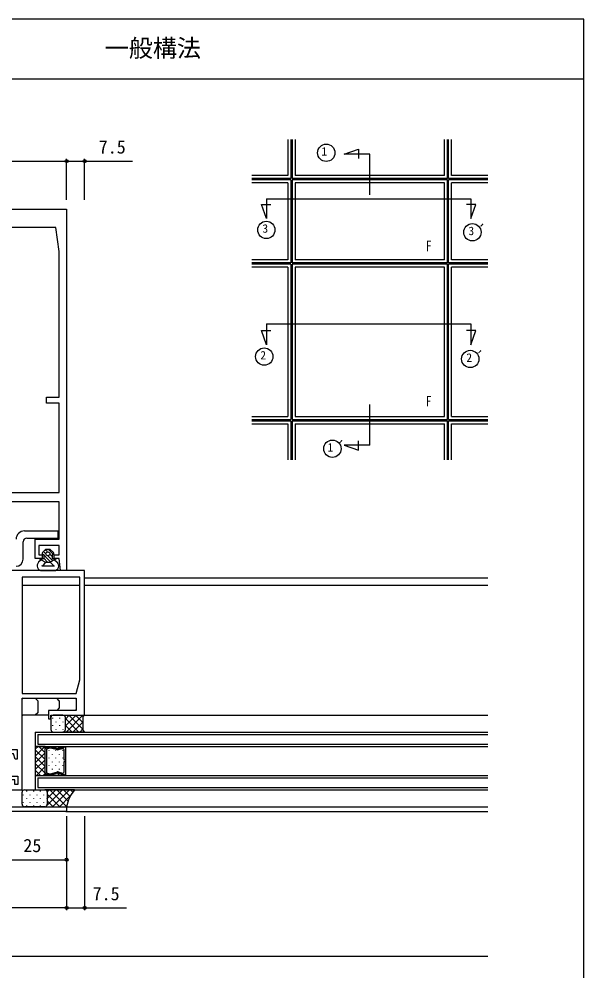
# Model space of a CAD drawing. Units: millimetres, scale not verified. Extents: x -960 to 961, y -419 to 416.
# Drawn here: x 725.9 to 960.6, y -13.8 to 381.4 of the extents above; entities that cross this region are included whole.
import ezdxf
from ezdxf.enums import TextEntityAlignment as Align

# ---------------------------------------------------------------- set-up
doc = ezdxf.new("R2010")
doc.units = ezdxf.units.MM
doc.header["$LTSCALE"] = 2
for name, color, linetype in [('0-1_USER1', 3, 'Continuous'), ('0-2_YKK_11', 7, 'Continuous'), ('0-4_YKK_12', 2, 'Continuous'), ('0-5_YKK_13', 4, 'Continuous'), ('0-6_YKK_A1', 4, 'Continuous'), ('0-7_YKK_D', 6, 'Continuous'), ('0-8_YKK_ZWAK', 7, 'Continuous')]:
    doc.layers.add(name, color=color, linetype=linetype)
doc.styles.add('ＭＳ ゴシック', font='')
doc.styles.get('ＭＳ ゴシック').set_extended_font_data('MS Gothic')

msp = doc.modelspace()

# ---------------------------------------------------------------- linework, layer by layer
at = {"layer": '0-1_USER1'}
for centre in [(853.501, 325.86), (828.612, 293.863), (914.226, 292.874), (827.741, 241.255), (913.355, 240.266), (856.064, 203.026), (856.064, 203.026)]:
    msp.add_circle(centre, 3.6, dxfattribs=at)
at = {"layer": '0-2_YKK_11'}
msp.add_line((739.1, 92.4), (753.1, 92.4), dxfattribs=at)
for points in [[(685.6, 302.4), (745.6, 302.4), (745.6, 152.4), (743.1, 152.4), (742.6, 157.4), (740.4, 157.4), (740.4, 158.9), (742.6, 158.9), (742.6, 162.9), (734.1, 162.9), (734.1, 158.9), (735.4, 158.9), (735.4, 157.4), (732.6, 157.4), (732.6, 165.4), (742.6, 165.4), (742.6, 180.9), (688.6, 180.9)], [(753.1, 92.4), (753.1, 152.4), (720.6, 152.4)], [(722.9, 61.4), (727.1, 61.4), (727.1, 99.4), (749.6, 99.4), (749.6, 94.4), (738.1, 94.4), (738.1, 90.9), (739.1, 90.9), (739.1, 92.4)]]:
    msp.add_lwpolyline(points, dxfattribs=at)
for points in [[(688.6, 284.9), (688.6, 224.4), (693.9, 224.4), (693.9, 221.9), (688.6, 221.9), (688.6, 184.9), (742.6, 184.9), (742.6, 221.9), (737.3, 221.9), (737.3, 224.4), (742.6, 224.4), (742.6, 284.9), (741.1, 294.9), (690.1, 294.9)], [(727.1, 149.7), (727.1, 101.4), (749.6, 101.4), (751.1, 106.998), (751.1, 149.7)], [(720.6, 52.4), (720.6, 78.2), (725.1, 78.2), (725.1, 74.2), (724.2, 74.2), (723.611, 76.4), (722.6, 76.4), (722.6, 67.1), (725.3, 67.1), (725.3, 63.6), (724.1, 63.6), (724.1, 65.6), (722.6, 65.6), (722.6, 54.4), (745.6, 54.4), (745.6, 52.4)]]:
    msp.add_lwpolyline(points, close=True, dxfattribs=at)
at = {"layer": '0-4_YKK_12'}
for p, q in [((828.721, 306.793), (913.6, 306.793)), ((828.721, 306.793), (828.721, 298.543)), ((913.6, 306.793), (913.6, 298.543)), ((828.721, 254.874), (913.6, 254.874)), ((828.721, 254.874), (828.721, 246.212)), ((913.6, 254.874), (913.6, 246.212)), ((871.6, 204.52), (871.6, 221.4)), ((727.1, 146.4), (751.1, 146.4)), ((753.1, 149.4), (920.6, 149.4)), ((753.1, 146.4), (920.6, 146.4)), ((752.8, 92.4), (920.6, 92.4)), ((732.6, 85.4), (732.6, 79.4)), ((732.6, 85.4), (920.6, 85.4)), ((733.6, 84.4), (733.6, 80.4)), ((733.6, 84.4), (920.6, 84.4)), ((732.6, 79.4), (732.6, 67.4)), ((736.7, 79.4), (732.6, 79.4)), ((732.6, 79.4), (920.6, 79.4)), ((736.567, 79.4), (732.6, 75.433)), ((733.739, 79.4), (732.6, 78.261)), ((733.6, 80.4), (920.6, 80.4)), ((734.078, 79.4), (736.699, 76.779)), ((736.7, 79.4), (745.099, 79.4)), ((736.7, 67.4), (736.7, 79.4)), ((736.7, 67.4), (736.7, 79.4)), ((737.089, 78.879), (738.663, 79.301)), ((738.663, 79.301), (737.089, 78.879)), ((737.419, 79.4), (737.76, 79.059)), ((738.935, 79.301), (741.814, 78.53)), ((741.814, 78.53), (738.935, 79.301)), ((739.664, 79.4), (740.066, 78.998)), ((741.909, 79.4), (742.633, 78.677)), ((742.085, 78.53), (744.438, 79.161)), ((744.438, 79.161), (742.085, 78.53)), ((744.154, 79.4), (744.403, 79.151)), ((745.099, 79.4), (745.099, 67.4)), ((732.6, 78.05), (736.7, 73.95)), ((736.699, 76.704), (732.6, 72.604)), ((732.6, 75.222), (736.7, 71.122)), ((736.7, 68.423), (736.699, 78.372)), ((736.7, 78.386), (736.7, 78.357)), ((737.224, 77.969), (737.225, 68.826)), ((738.664, 78.758), (737.614, 78.476)), ((738.368, 77.532), (738.368, 77.732)), ((741.814, 77.987), (738.935, 78.758)), ((739.783, 75.917), (739.783, 76.117)), ((741.198, 77.532), (741.198, 77.732)), ((743.913, 78.477), (742.085, 77.987)), ((742.613, 75.917), (742.613, 76.117)), ((744.028, 77.532), (744.028, 77.732)), ((744.574, 73.661), (744.574, 77.97)), ((745.099, 78.646), (745.099, 78.662)), ((745.099, 78.654), (745.099, 73.661)), ((736.7, 73.876), (732.6, 69.776)), ((732.6, 72.393), (736.7, 68.293)), ((738.368, 74.502), (738.368, 74.702)), ((738.368, 71.472), (738.368, 71.672)), ((739.783, 72.887), (739.783, 73.087)), ((741.198, 74.502), (741.198, 74.702)), ((741.198, 71.472), (741.198, 71.672)), ((742.613, 72.887), (742.613, 73.087)), ((744.028, 74.502), (744.028, 74.702)), ((744.028, 71.472), (744.028, 71.672)), ((745.099, 73.661), (744.574, 73.661)), ((744.575, 73.136), (745.1, 73.136)), ((744.575, 68.826), (744.575, 73.136)), ((745.1, 73.136), (745.1, 68.142)), ((732.6, 69.565), (734.764, 67.4)), ((732.6, 67.4), (736.7, 67.4)), ((732.6, 67.4), (732.6, 61.4)), ((732.6, 67.4), (920.6, 67.4)), ((736.7, 71.047), (733.052, 67.4)), ((736.7, 68.219), (735.881, 67.4)), ((736.7, 68.414), (736.7, 68.443)), ((745.099, 67.4), (736.7, 67.4)), ((738.664, 67.499), (737.089, 67.921)), ((738.664, 67.494), (737.089, 67.916)), ((737.614, 68.319), (738.664, 68.038)), ((737.886, 67.708), (738.194, 67.4)), ((738.935, 68.038), (741.814, 68.809)), ((741.814, 68.27), (738.935, 67.499)), ((741.814, 68.266), (738.935, 67.494)), ((738.935, 68.038), (738.935, 68.038)), ((738.935, 68.038), (738.935, 68.038)), ((739.783, 69.857), (739.783, 70.057)), ((740.043, 67.796), (740.439, 67.4)), ((741.814, 68.27), (742.684, 67.4)), ((742.085, 68.809), (743.914, 68.319)), ((744.439, 67.64), (742.085, 68.27)), ((744.439, 67.635), (742.085, 68.266)), ((742.613, 69.857), (742.613, 70.057)), ((744.693, 67.636), (744.929, 67.4)), ((745.099, 68.155), (745.099, 68.139)), ((733.6, 66.4), (733.6, 62.4)), ((733.6, 66.4), (920.6, 66.4)), ((732.6, 61.4), (920.6, 61.4)), ((733.6, 62.4), (920.6, 62.4)), ((745.3, 54.4), (920.6, 54.4)), ((745.3, 52.4), (920.6, 52.4))]:
    msp.add_line(p, q, dxfattribs=at)
for points in [[(871.6, 308.4), (871.6, 325.28), (861.009, 325.28), (866.859, 327.409), (866.859, 323.509)], [(828.721, 298.543), (826.592, 304.393), (830.492, 304.393)], [(913.6, 298.543), (915.729, 304.393), (911.829, 304.393)], [(828.721, 246.212), (826.592, 252.062), (830.492, 252.062)], [(913.6, 246.212), (915.729, 252.062), (911.829, 252.062)], [(871.6, 204.52), (861.009, 204.52), (866.859, 202.391), (866.859, 206.291)], [(736.7, 78.386), (736.7, 79.4), (745.099, 79.4), (745.099, 78.662)], [(736.7, 68.414), (736.7, 67.4), (745.099, 67.4), (745.099, 68.139)]]:
    msp.add_lwpolyline(points, dxfattribs=at)
for centre, start, end in [((738.799, 78.794), 75.00375, 105.00407), ((738.799, 78.794), 75.0037, 105.0037), ((744.574, 78.654), 0.00183, 105.00368), ((744.574, 78.654), 0.88944, 105.00372), ((737.224, 78.372), 105.00383, 180.00177), ((737.224, 78.372), 105.0037, 178.42023), ((737.224, 78.372), 178.42023, 181.58337), ((737.749, 77.969), 105.00383, 180.00177), ((738.799, 78.251), 75.00396, 105.00344), ((741.949, 79.037), 255.0037, 285.00412), ((741.949, 79.037), 255.0037, 285.00372), ((741.949, 78.494), 255.00307, 285.00432), ((744.049, 77.97), 0.00379, 105.00368), ((744.574, 78.654), 359.11417, 0.88944), ((737.224, 68.423), 180.029, 255.01008), ((737.225, 68.428), 178.42023, 181.58337), ((737.225, 68.428), 181.58337, 254.9999), ((737.749, 68.826), 180.03815, 255.00666), ((738.8, 68.545), 255.00016, 284.99965), ((738.8, 68.006), 254.9999, 284.9999), ((738.8, 68.002), 254.99953, 284.99985), ((738.8, 68.545), 284.03804, 284.47126), ((738.8, 68.545), 284.47126, 284.82879), ((738.8, 68.545), 284.82879, 284.88333), ((738.8, 68.545), 284.93315, 284.98228), ((738.8, 68.545), 284.93322, 284.95764), ((738.8, 68.545), 284.91945, 284.938), ((738.8, 68.545), 284.88333, 284.91945), ((738.8, 68.545), 284.99562, 284.99606), ((738.8, 68.545), 284.99334, 284.99562), ((738.8, 68.545), 284.99217, 284.99385), ((738.8, 68.545), 284.9853, 284.99217), ((738.8, 68.545), 284.96767, 284.98527), ((738.8, 68.545), 284.9662, 284.96767), ((738.8, 68.545), 284.96396, 284.9662), ((741.95, 68.302), 74.99928, 105.00053), ((741.95, 67.763), 74.99989, 104.9999), ((741.95, 67.759), 74.99948, 104.9999), ((744.05, 68.826), 254.99992, 359.99981), ((744.574, 68.147), 254.99989, 359.11417), ((744.575, 68.142), 254.99992, 0.00177), ((744.574, 68.147), 359.11417, 0.88944)]:
    msp.add_arc(centre, 0.525, start, end, dxfattribs=at)
at = {"layer": '0-5_YKK_13'}
for p, q in [((728.1, 168.9), (742.1, 168.9)), ((727.6, 157.2), (727.6, 164.4)), ((735.934, 159.1), (735.45, 159.584)), ((736.85, 161.2), (735.597, 159.955)), ((735.95, 159.1), (736.1, 159.1)), ((737.05, 159.398), (736.047, 160.401)), ((736.1, 159.1), (736.1, 157.4)), ((737.85, 157.184), (736.1, 158.934)), ((737.681, 160.182), (736.756, 161.106)), ((738.85, 161.2), (736.85, 161.2)), ((737.85, 158.598), (737.848, 158.6)), ((739.916, 156.532), (737.85, 158.598)), ((740.106, 159.171), (738.077, 161.2)), ((739.6, 158.262), (738.632, 159.231)), ((738.85, 161.2), (740.189, 159.968)), ((739.6, 159.1), (739.6, 157.4)), ((739.6, 159.1), (739.85, 159.1)), ((735.1, 156.9), (733.987, 155.863)), ((734.346, 157.4), (736.1, 157.4)), ((734.346, 157.4), (735.1, 156.9)), ((735.58, 156.626), (734.806, 157.4)), ((735.375, 154.4), (740.626, 154.4)), ((736.85, 155.9), (735.935, 154.68)), ((737.72, 155.9), (736.1, 157.52)), ((738.996, 156.038), (737.85, 157.184)), ((740.6, 156.9), (738.739, 155.9)), ((738.739, 155.9), (740.148, 154.587)), ((739.6, 157.4), (741.35, 157.4)), ((740.817, 157.045), (740.462, 157.4)), ((740.6, 156.9), (741.35, 157.4)), ((740.6, 156.9), (741.713, 155.863)), ((735.35, 152.4), (740.35, 152.4)), ((727.1, 92.7), (727.1, 99.1)), ((727.4, 99.4), (749.3, 99.4)), ((733.6, 98.4), (732.6, 99.4)), ((742.6, 98.4), (741.6, 99.4)), ((749.6, 99.1), (749.6, 94.7)), ((733.6, 98.4), (733.6, 93.4)), ((742.6, 95.4), (741.6, 94.4)), ((742.6, 98.4), (742.6, 95.4)), ((737.8, 92.4), (727.4, 92.4)), ((733.6, 93.4), (732.6, 92.4)), ((738.1, 94.1), (738.1, 92.7)), ((749.3, 94.4), (738.4, 94.4)), ((739.1, 91.4), (739.1, 86.4)), ((739.783, 91.267), (739.783, 91.067)), ((744.1, 92.4), (740.1, 92.4)), ((742.613, 91.267), (742.613, 91.067)), ((749.567, 92.4), (745.1, 87.933)), ((746.739, 92.4), (745.1, 90.761)), ((745.1, 86.4), (745.1, 91.4)), ((745.1, 86.4), (745.1, 91.4)), ((750.706, 85.4), (745.1, 91.006)), ((752.396, 92.4), (745.396, 85.4)), ((752.35, 86.584), (746.534, 92.4)), ((752.35, 89.413), (749.363, 92.4)), ((752.645, 91.945), (752.191, 92.4)), ((739.783, 88.237), (739.783, 88.037)), ((741.198, 89.652), (741.198, 89.452)), ((742.613, 88.237), (742.613, 88.037)), ((744.028, 89.652), (744.028, 89.452)), ((747.877, 85.4), (745.1, 88.177)), ((752.35, 89.526), (748.224, 85.4)), ((740.1, 85.4), (744.1, 85.4)), ((741.198, 86.622), (741.198, 86.422)), ((744.028, 86.622), (744.028, 86.422)), ((745.049, 85.4), (744.781, 85.668)), ((752.35, 86.698), (751.052, 85.4)), ((727.1, 55.4), (727.1, 60.4)), ((727.552, 59.352), (727.552, 59.152)), ((728.1, 61.4), (736.6, 61.4)), ((728.967, 60.967), (728.967, 60.767)), ((730.382, 59.352), (730.382, 59.152)), ((731.797, 60.967), (731.797, 60.767)), ((733.212, 59.352), (733.212, 59.152)), ((734.627, 60.967), (734.627, 60.767)), ((736.042, 59.352), (736.042, 59.152)), ((748.9, 61.4), (736.6, 61.4)), ((737.457, 60.916), (737.457, 60.767)), ((737.458, 54.886), (743.972, 61.4)), ((737.568, 60.653), (738.315, 61.4)), ((737.6, 57.857), (741.143, 61.4)), ((737.6, 60.4), (737.6, 55.4)), ((737.6, 60.4), (737.6, 55.4)), ((737.6, 59.66), (742.86, 54.4)), ((738.689, 61.4), (745.614, 54.475)), ((739.8, 54.4), (746.8, 61.4)), ((741.517, 61.4), (746.214, 56.703)), ((744.345, 61.4), (747.071, 58.674)), ((747.174, 61.4), (748.147, 60.427)), ((727.552, 56.322), (727.552, 56.122)), ((728.967, 57.937), (728.967, 57.737)), ((730.382, 56.322), (730.382, 56.122)), ((731.797, 57.937), (731.797, 57.737)), ((733.212, 56.322), (733.212, 56.122)), ((734.627, 57.937), (734.627, 57.737)), ((736.042, 56.322), (736.042, 56.122)), ((737.457, 57.937), (737.457, 57.737)), ((737.6, 56.832), (740.032, 54.4)), ((742.629, 54.4), (747.27, 59.042)), ((736.6, 54.4), (728.1, 54.4)), ((728.967, 54.907), (728.967, 54.707)), ((731.797, 54.907), (731.797, 54.707)), ((734.627, 54.907), (734.627, 54.707)), ((736.6, 54.4), (745.6, 54.4)), ((736.972, 54.4), (737.114, 54.542)), ((737.08, 54.523), (737.203, 54.4)), ((737.457, 54.907), (737.457, 54.884)), ((745.457, 54.4), (745.633, 54.576))]:
    msp.add_line(p, q, dxfattribs=at)
for points in [[(729.1, 165.9), (742.1, 165.9), (742.1, 168.9)], [(735.1, 156.9), (736.85, 155.9), (738.739, 155.9)], [(744.1, 92.4), (753.1, 92.4), (752.35, 91.65), (752.35, 86.15), (753.1, 85.4), (744.1, 85.4)]]:
    msp.add_lwpolyline(points, dxfattribs=at)
msp.add_circle((737.85, 159.4), 0.8, dxfattribs=at)
for centre, radius, start, end in [((728.1, 165.4), 3.5, 90, 180), ((729.1, 164.4), 1.5, 90, 180), ((735.95, 159.6), 0.5, 134.83706, 270), ((739.85, 159.6), 0.5, 270, 47.3723), ((724.6, 157.2), 3, 270, 0), ((735.35, 154.4), 2, 132.97004, 270), ((735.375, 155.1), 0.7, 270, 323.13091), ((740.626, 155.1), 0.7, 227.02996, 270), ((740.35, 154.4), 2, 270, 47.02996), ((727.4, 99.1), 0.3, 90, 180), ((749.3, 99.1), 0.3, 0, 90), ((727.4, 92.7), 0.3, 180, 270), ((737.8, 92.7), 0.3, 270, 0), ((738.4, 94.1), 0.3, 90, 180), ((740.1, 91.4), 1, 90, 180), ((744.1, 91.4), 1, 0, 90), ((744.1, 91.4), 1, 360, 90), ((749.3, 94.7), 0.3, 270, 0), ((740.1, 86.4), 1, 180, 270), ((744.1, 86.4), 1, 270, 0), ((744.1, 86.4), 1, 270, 0), ((728.1, 60.4), 1, 90, 180), ((736.6, 60.4), 1, 0, 90), ((736.6, 60.4), 1, 0, 90), ((760.448, 51.678), 15.095, 139.90687, 169.61207), ((728.1, 55.4), 1, 180, 270), ((736.6, 55.4), 1, 270, 0), ((736.6, 55.4), 1, 270, 0)]:
    msp.add_arc(centre, radius, start, end, dxfattribs=at)
at = {"layer": '0-6_YKK_A1'}
for p, q in [((837.6, 331.4), (837.6, 316.4)), ((838.85, 331.4), (838.85, 315.15)), ((839.35, 331.4), (839.35, 315.15)), ((840.6, 331.4), (840.6, 316.4)), ((902.6, 316.4), (902.6, 331.4)), ((903.85, 315.15), (903.85, 331.4)), ((904.35, 315.15), (904.35, 331.4)), ((905.6, 316.4), (905.6, 331.4)), ((837.6, 316.4), (822.6, 316.4)), ((902.6, 316.4), (840.6, 316.4)), ((920.6, 316.4), (905.6, 316.4)), ((838.85, 315.15), (822.6, 315.15)), ((838.85, 314.65), (822.6, 314.65)), ((837.6, 313.4), (822.6, 313.4)), ((837.6, 313.4), (837.6, 281.4)), ((838.85, 314.65), (838.85, 280.15)), ((903.85, 315.15), (839.35, 315.15)), ((903.85, 314.65), (839.35, 314.65)), ((839.35, 314.65), (839.35, 280.15)), ((902.6, 313.4), (840.6, 313.4)), ((840.6, 313.4), (840.6, 281.4)), ((902.6, 281.4), (902.6, 313.4)), ((903.85, 280.15), (903.85, 314.65)), ((920.6, 315.15), (904.35, 315.15)), ((920.6, 314.65), (904.35, 314.65)), ((904.35, 280.15), (904.35, 314.65)), ((920.6, 313.4), (905.6, 313.4)), ((905.6, 281.4), (905.6, 313.4)), ((837.6, 281.4), (822.6, 281.4)), ((902.6, 281.4), (840.6, 281.4)), ((920.6, 281.4), (905.6, 281.4)), ((838.85, 280.15), (822.6, 280.15)), ((838.85, 279.65), (822.6, 279.65)), ((837.6, 278.4), (822.6, 278.4)), ((837.6, 278.4), (837.6, 216.4)), ((838.85, 279.65), (838.85, 215.15)), ((903.85, 280.15), (839.35, 280.15)), ((839.35, 279.65), (839.35, 215.15)), ((903.85, 279.65), (839.35, 279.65)), ((840.6, 278.4), (840.6, 216.4)), ((902.6, 278.4), (840.6, 278.4)), ((902.6, 216.4), (902.6, 278.4)), ((903.85, 215.15), (903.85, 279.65)), ((920.6, 280.15), (904.35, 280.15)), ((904.35, 215.15), (904.35, 279.65)), ((920.6, 279.65), (904.35, 279.65)), ((905.6, 216.4), (905.6, 278.4)), ((920.6, 278.4), (905.6, 278.4)), ((822.6, 216.4), (837.6, 216.4)), ((822.6, 215.15), (838.85, 215.15)), ((822.6, 214.65), (838.85, 214.65)), ((838.85, 214.65), (838.85, 198.4)), ((839.35, 215.15), (903.85, 215.15)), ((839.35, 214.65), (839.35, 198.4)), ((839.35, 214.65), (903.85, 214.65)), ((840.6, 216.4), (902.6, 216.4)), ((903.85, 198.4), (903.85, 214.65)), ((904.35, 215.15), (920.6, 215.15)), ((904.35, 214.65), (920.6, 214.65)), ((904.35, 198.4), (904.35, 214.65)), ((905.6, 216.4), (920.6, 216.4)), ((822.6, 213.4), (837.6, 213.4)), ((837.6, 213.4), (837.6, 198.4)), ((840.6, 213.4), (840.6, 198.4)), ((840.6, 213.4), (902.6, 213.4)), ((902.6, 198.4), (902.6, 213.4)), ((905.6, 213.4), (920.6, 213.4)), ((905.6, 198.4), (905.6, 213.4))]:
    msp.add_line(p, q, dxfattribs=at)
at = {"layer": '0-7_YKK_D'}
for p, q in [((685.6, 322.4), (745.6, 322.4)), ((745.6, 306.4), (745.6, 323.4)), ((745.6, 306.4), (745.6, 323.4)), ((753.1, 306.4), (753.1, 323.4)), ((745.6, 50.4), (745.6, 31.4)), ((745.6, 50.4), (745.6, 11.4)), ((745.6, 50.4), (745.6, 11.4)), ((753.1, 50.4), (753.1, 11.4)), ((720.6, 32.4), (745.6, 32.4)), ((745.6, 12.4), (685.6, 12.4)), ((715.6, -7.6), (727.724, -7.6)), ((722.6, -7.6), (920.6, -7.6))]:
    msp.add_line(p, q, dxfattribs=at)
for points in [[(745.6, 322.4), (753.1, 322.4), (773.047, 322.4)], [(745.6, 12.4), (753.1, 12.4), (770.497, 12.4)]]:
    msp.add_lwpolyline(points, dxfattribs=at)
for centre in [(745.6, 322.4), (745.6, 322.4), (753.1, 322.4), (745.6, 32.4), (745.6, 12.4), (745.6, 12.4), (753.1, 12.4)]:
    msp.add_circle(centre, 0.637, dxfattribs=at)
at = {"layer": '0-8_YKK_ZWAK'}
for p, q in [((960.6, 381.4), (-959.4, 381.4)), ((960.6, 356.4), (-959.4, 356.4))]:
    msp.add_line(p, q, dxfattribs=at)
msp.add_lwpolyline([(-959.4, -418.6), (960.6, -418.6), (960.6, 381.4)], dxfattribs=at)

# ---------------------------------------------------------------- texts
at = {"layer": '0-1_USER1', "style": 'ＭＳ ゴシック'}
for s, height, p in [('一般構法', 7.331, (761.464, 363.468)), ('1', 3.519, (851.485, 323.62)), ('´', 4.399, (916.083, 290.034)), ('3', 3.519, (826.977, 291.623)), ('3', 3.519, (912.592, 290.634)), ('2', 3.519, (826.106, 239.015)), ('2', 3.519, (911.721, 238.026)), ('´', 4.399, (915.212, 237.426)), ('´', 4.399, (857.539, 200.186)), ('1', 3.519, (854.048, 200.786))]:
    msp.add_text(s, height=height, dxfattribs=at).set_placement(p, align=Align.BOTTOM_LEFT)
at = {"layer": '0-6_YKK_A1', "style": 'ＭＳ ゴシック', "width": 0.8}
for p in [(894.925, 283.686), (894.848, 219.235)]:
    msp.add_text('F', height=4.399, dxfattribs=at).set_placement(p, align=Align.BOTTOM_LEFT)
at = {"layer": '0-7_YKK_D', "style": 'ＭＳ ゴシック'}
for s, p in [('7.5', (758.976, 323.9)), ('25', (727.645, 33.9)), ('7.5', (756.426, 13.9))]:
    msp.add_text(s, height=5.499, dxfattribs=at).set_placement(p, align=Align.BOTTOM_LEFT)

doc.saveas('drawing.dxf')
